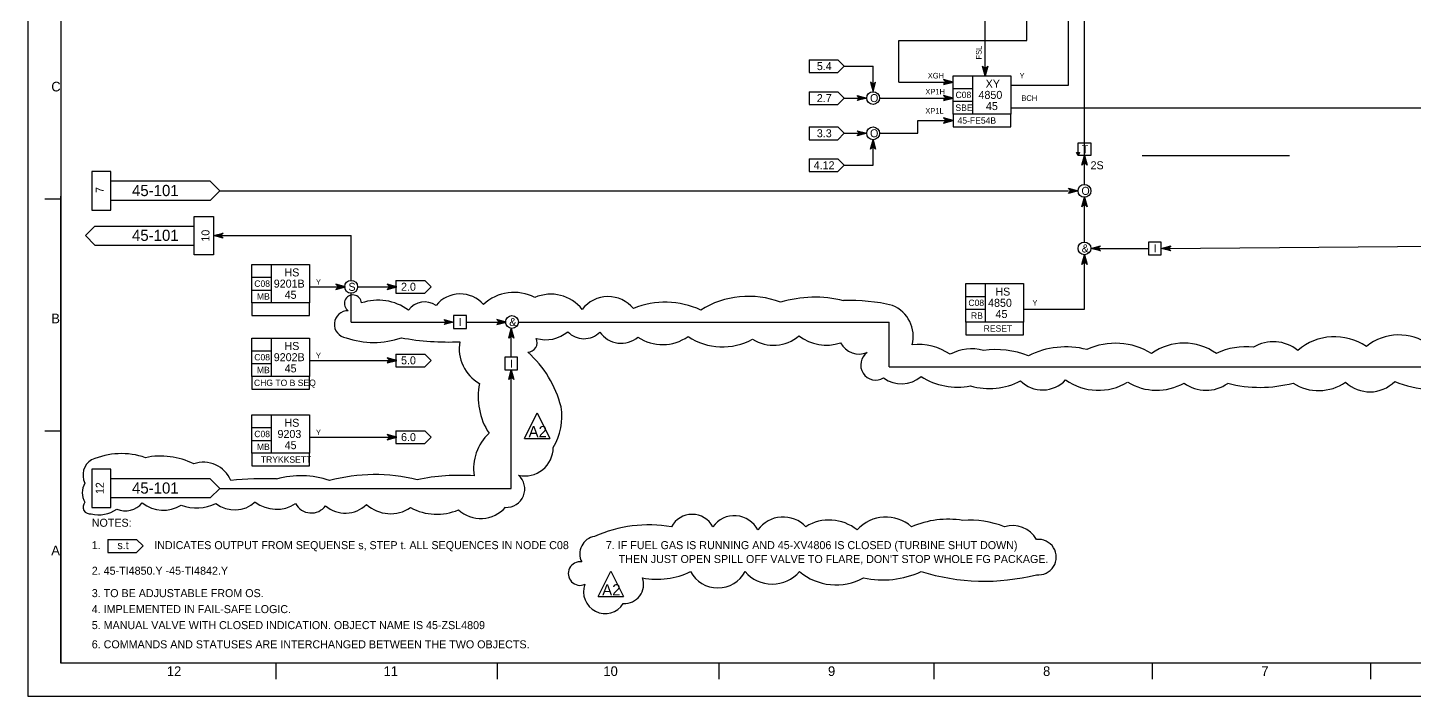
# Model space of a CAD drawing. Extents: x 0 to 841, y 0 to 594.
# Drawn here: x 0 to 433, y 0 to 209 of the extents above; entities that cross this region are included whole.
import ezdxf

# ---------------------------------------------------------------- set-up
doc = ezdxf.new("R2010")
doc.units = 0
for name, color, linetype in [('01-LIN-025-A', 7, 'Continuous'), ('09-LIN-050-B', 7, 'Continuous'), ('12-LIN-100-A', 7, 'Continuous'), ('35-TXT-025', 7, 'Continuous'), ('36-TXT-035', 7, 'Continuous'), ('45-', 7, 'Continuous'), ('46-', 7, 'Continuous'), ('48-BOR-018', 7, 'Continuous'), ('49-LOG-UD', 7, 'Continuous'), ('50-REV-035-TRNG', 7, 'Continuous')]:
    doc.layers.add(name, color=color, linetype=linetype)

msp = doc.modelspace()

# ---------------------------------------------------------------- linework, layer by layer
at = {"layer": '01-LIN-025-A'}
for p, q in [((10.33, 582.23), (10.33, 10.38)), ((10.33, 582.23), (10.33, 10.38)), ((10.33, 10.38), (10.33, 156.36)), ((10.33, 10.38), (10.33, 156.36)), ((10.33, 155.36), (5.32, 155.36)), ((10.33, 155.36), (5.32, 155.36)), ((155.09, 80.61), (159.09, 88.61)), ((159.09, 88.61), (163.09, 80.61)), ((10.33, 82.87), (5.32, 82.87)), ((10.33, 82.87), (5.32, 82.87)), ((155.09, 80.61), (163.09, 80.61)), ((178.09, 31.16), (182.09, 39.16)), ((182.09, 39.16), (186.09, 31.16)), ((178.09, 31.16), (186.09, 31.16)), ((648.95, 10.38), (10.33, 10.38)), ((648.95, 10.38), (10.33, 10.38)), ((77.49, 10.38), (77.49, 5.35)), ((77.49, 10.38), (77.49, 5.35)), ((146.65, 10.38), (146.65, 5.35)), ((146.65, 10.38), (146.65, 5.35)), ((215.82, 10.38), (215.82, 5.35)), ((215.82, 10.38), (215.82, 5.35)), ((282.98, 10.38), (282.98, 5.35)), ((282.98, 10.38), (282.98, 5.35)), ((351.14, 10.38), (351.14, 5.35)), ((351.14, 10.38), (351.14, 5.35)), ((419.3, 10.38), (419.3, 5.35)), ((419.3, 10.38), (419.3, 5.35))]:
    msp.add_line(p, q, dxfattribs=at)
for centre, radius, start, end in [((135.04, 116.16), 9.63, 40.7459, 141.1641), ((151.88, 112.45), 13.82, 62.0504, 133.7186), ((163.36, 113.2), 12.5, 38.3697, 113.5531), ((101.55, 122.79), 2.67, 3.6883, 237.5338), ((109.42, 107.84), 15.99, 53.6279, 109.0168), ((124, 116.88), 6.38, 56.4169, 143.0416), ((181.27, 114.66), 10.27, 39.6027, 142.1605), ((199.12, 97.62), 25.6, 64.4748, 112.829), ((225.09, 96.87), 28.14, 69.2464, 122.0644), ((245.83, 87.05), 37.7, 76.2604, 106.6043), ((256.88, 65.61), 58.11, 76.8755, 92.0675), ((266, 112.45), 10.56, 345.8024, 67.3197), ((100.01, 116.29), 4.25, 88.5817, 262.0047), ((161.8, 122.06), 10.6, 253.5568, 310.1668), ((173.7, 118.73), 6.96, 223.3092, 315.5672), ((185.33, 118.45), 8.09, 214.5952, 310.337), ((232.86, 121.91), 12.19, 237.7964, 310.764), ((249.32, 123.66), 13.89, 232.2565, 288.8156), ((428.23, 96.67), 16.28, 54.1149, 128.7498), ((108.05, 136.49), 25.89, 250.5263, 289.4737), ((130.99, 188.1), 77.35, 259.3437, 272.924), ((147.27, 108.68), 12.53, 170.0209, 240.4776), ((156.03, 110.61), 3.05, 272.1644, 24.775), ((198.24, 123.7), 13.76, 236.0778, 305.3637), ((217.02, 128.78), 19.56, 236.4342, 298.5373), ((259.71, 113.71), 6.71, 208.4228, 291.4963), ((278.21, 92.6), 17.37, 55.402, 96.5207), ((294.74, 95.09), 13.56, 74.1667, 119.4136), ((302.21, 80.76), 27.64, 68.1507, 97.8443), ((324.21, 83.45), 25.78, 75.3134, 117.0291), ((339.72, 89.09), 21.28, 58.0812, 114.9389), ((361.08, 93.15), 17.27, 54.1565, 125.8435), ((380.31, 88.58), 20.69, 83.1545, 116.1687), ((388.99, 98.85), 12, 50.6773, 121.1501), ((408.13, 94.59), 17.79, 56.1424, 130.4373), ((134.24, 82.51), 33.27, 13.8262, 48.8374), ((264.87, 103.58), 4.74, 124.8156, 300.5742), ((272.82, 107.08), 9.39, 233.8132, 310.9996), ((290.34, 117.55), 20.92, 237.1089, 281.2517), ((161.36, 93.58), 20.69, 168.3066, 213.2583), ((300.3, 117.14), 20.94, 253.7096, 297.7849), ((316.95, 105.55), 9.78, 225.1965, 317.2075), ((334.33, 113.27), 17.62, 234.5842, 301.345), ((352.55, 112.89), 17.23, 238.3219, 299.7574), ((368.01, 107.32), 11.66, 233.6997, 305.4758), ((384.77, 136.76), 40.19, 255.6065, 284.9472), ((403.13, 110.21), 14.66, 236.952, 305.1067), ((419.13, 106.06), 10.9, 226.0147, 315.4546), ((440.16, 131.7), 35.83, 248.2866, 284.0157), ((148.82, 87.32), 18.01, 327.9999, 10.0681), ((154.43, 71.1), 15.21, 132.9707, 188.2665), ((22.72, 69.2), 5.48, 120.5055, 207.8196), ((29.21, 52.69), 23.17, 70.9405, 113.6062), ((41.51, 52.34), 22.75, 63.0473, 102.007), ((155.27, 77.7), 8.82, 257.0451, 0.4851), ((54.91, 63.96), 9.19, 22.2479, 109.5936), ((108.4, 14.76), 54.55, 75.9834, 105.0492), ((22.81, 63.64), 5.79, 148.6985, 211.1594), ((73.53, -18.12), 86.15, 87.2108, 96.7398), ((85.18, 41.03), 27.91, 71.0665, 105.5132), ((134.95, 4.1), 64.97, 86.1004, 101.8459), ((149.47, 64.81), 5.75, 266.9176, 48.3292), ((19.48, 59.17), 2.19, 137.682, 279.0956), ((64.63, 67.89), 9.62, 232.562, 312.02), ((77.71, 69.35), 10.88, 232.3702, 303.155), ((22.17, 66.62), 9.89, 256.3236, 304.663), ((30.42, 64.96), 6.99, 247.9549, 319.7892), ((42.36, 68.89), 10.71, 232.0093, 301.5275), ((52.8, 72.54), 13.67, 249.2653, 295.9407), ((88.55, 62.85), 5.54, 207.9871, 323.583), ((99.18, 66.8), 9.52, 229.54, 313.9854), ((113.31, 68.34), 11.26, 228.1195, 303.7078), ((127.75, 74.15), 17.25, 241.66, 293.0656), ((141.45, 65.83), 10.25, 227.3826, 318.7651), ((207.5, 49.5), 7.38, 28.3008, 151.6992), ((220.7, 48.24), 8.22, 27.2431, 144.5857), ((194, 11.5), 42.09, 80.4258, 113.8243), ((235.92, 46.27), 9.77, 43.5131, 144.115), ((250.3, 41.38), 13.73, 50.6963, 122.1511), ((268, 44), 12.04, 48.3665, 138.3665), ((287.5, 26), 29.35, 81.1796, 113.0704), ((294, 24.75), 30.32, 68.725, 93.7826), ((307.5, 44.75), 8.62, 29.5388, 106.8584), ((178, 44.5), 5.59, 100.3048, 206.5651), ((315.67, 43.5), 5.54, 263.0888, 96.9112), ((172.5, 38.36), 3.68, 82.1847, 294.0755), ((196.5, 60.5), 23.93, 259.1597, 296.0296), ((215.5, 43.5), 9.62, 207.8973, 332.1027), ((232.5, 46.17), 11.12, 220.1355, 319.8645), ((252.46, 52.62), 17.8, 229.9091, 298.6698), ((267, 65), 28.64, 257.9052, 294.7751), ((298.77, 102.1), 66.12, 252.6063, 284.2114), ((180.31, 32.62), 6.74, 159.291, 327.5789), ((186.33, 35), 6.01, 266.8202, 19.44)]:
    msp.add_arc(centre, radius, start, end, dxfattribs=at)
at = {"layer": '09-LIN-050-B'}
msp.add_lwpolyline([(0, 0), (841, 0), (841, 594), (0, 594)], close=True, dxfattribs=at)
msp.add_lwpolyline([(0, 0), (841, 0), (841, 594), (0, 594)], close=True, dxfattribs=at)
at = {"layer": '12-LIN-100-A'}
for p, q in [((244, 199), (244, 195)), ((244, 199), (253, 199)), ((244, 195), (253, 195)), ((255, 197), (253, 199)), ((253, 195), (255, 197)), ((244, 189), (244, 185)), ((244, 189), (253, 189)), ((255, 187), (253, 189)), ((253, 185), (255, 187)), ((244, 185), (253, 185)), ((244, 178), (244, 174)), ((244, 178), (253, 178)), ((255, 176), (253, 178)), ((244, 174), (253, 174)), ((253, 174), (255, 176)), ((244, 168), (244, 164)), ((244, 168), (253, 168)), ((255, 166), (253, 168)), ((253, 164), (255, 166)), ((244, 164), (253, 164)), ((115, 130), (115, 126)), ((115, 130), (124, 130)), ((126, 128), (124, 130)), ((115, 126), (124, 126)), ((124, 126), (126, 128)), ((115, 107), (115, 103)), ((115, 107), (124, 107)), ((126, 105), (124, 107)), ((124, 103), (126, 105)), ((115, 103), (124, 103)), ((115, 83), (115, 79)), ((115, 83), (124, 83)), ((126, 81), (124, 83)), ((115, 79), (124, 79)), ((124, 79), (126, 81)), ((25, 49), (25, 45)), ((25, 49), (34, 49)), ((36, 47), (34, 49)), ((25, 45), (34, 45)), ((34, 45), (36, 47))]:
    msp.add_line(p, q, dxfattribs=at)
at = {"layer": '46-'}
for p, q in [((299, 194), (298.2, 197)), ((298.2, 197), (299, 196.2)), ((299, 194.4), (298.4, 196.6)), ((298.4, 196.6), (299, 196)), ((299, 194.8), (298.6, 196.2)), ((298.6, 196.2), (299, 195.8)), ((299, 195.2), (298.8, 195.8)), ((298.8, 195.8), (299, 195.6)), ((299, 196.2), (299.8, 197)), ((299.8, 197), (299, 194)), ((299, 196), (299.6, 196.6)), ((299.6, 196.6), (299, 194.4)), ((299, 195.8), (299.4, 196.2)), ((299.4, 196.2), (299, 194.8)), ((299, 195.6), (299.2, 195.8)), ((299.2, 195.8), (299, 195.2)), ((264, 191.2), (263.2, 192)), ((263.2, 192), (264, 189)), ((264, 191), (263.4, 191.6)), ((263.4, 191.6), (264, 189.4)), ((264, 190.8), (263.6, 191.2)), ((263.6, 191.2), (264, 189.8)), ((264, 190.6), (263.8, 190.8)), ((263.8, 190.8), (264, 190.2)), ((264, 189), (264.8, 192)), ((264.8, 192), (264, 191.2)), ((264, 189.4), (264.6, 191.6)), ((264.6, 191.6), (264, 191)), ((264, 189.8), (264.4, 191.2)), ((264.4, 191.2), (264, 190.8)), ((264, 190.2), (264.2, 190.8)), ((264.2, 190.8), (264, 190.6)), ((289, 192), (286, 192.8)), ((286, 192.8), (286.8, 192)), ((286.8, 192), (286, 191.2)), ((286, 191.2), (289, 192)), ((288.6, 192), (286.4, 192.6)), ((286.4, 192.6), (287, 192)), ((287, 192), (286.4, 191.4)), ((286.4, 191.4), (288.6, 192)), ((288.2, 192), (286.8, 192.4)), ((286.8, 192.4), (287.2, 192)), ((287.2, 192), (286.8, 191.6)), ((286.8, 191.6), (288.2, 192)), ((287.8, 192), (287.2, 192.2)), ((287.2, 192.2), (287.4, 192)), ((287.4, 192), (287.2, 191.8)), ((287.2, 191.8), (287.8, 192)), ((259.8, 187), (259, 187.8)), ((259, 187.8), (262, 187)), ((262, 187), (259, 186.2)), ((259, 186.2), (259.8, 187)), ((260, 187), (259.4, 187.6)), ((259.4, 187.6), (261.6, 187)), ((261.6, 187), (259.4, 186.4)), ((259.4, 186.4), (260, 187)), ((260.2, 187), (259.8, 187.4)), ((259.8, 187.4), (261.2, 187)), ((261.2, 187), (259.8, 186.6)), ((259.8, 186.6), (260.2, 187)), ((260.4, 187), (260.2, 187.2)), ((260.2, 187.2), (260.8, 187)), ((260.8, 187), (260.2, 186.8)), ((260.2, 186.8), (260.4, 187)), ((289, 187), (286, 187.8)), ((286, 187.8), (286.8, 187)), ((286.8, 187), (286, 186.2)), ((286, 186.2), (289, 187)), ((288.6, 187), (286.4, 187.6)), ((286.4, 187.6), (287, 187)), ((287, 187), (286.4, 186.4)), ((286.4, 186.4), (288.6, 187)), ((288.2, 187), (286.8, 187.4)), ((286.8, 187.4), (287.2, 187)), ((287.2, 187), (286.8, 186.6)), ((286.8, 186.6), (288.2, 187)), ((287.8, 187), (287.2, 187.2)), ((287.2, 187.2), (287.4, 187)), ((287.4, 187), (287.2, 186.8)), ((287.2, 186.8), (287.8, 187)), ((289, 180), (286, 180.8)), ((286, 180.8), (286.8, 180)), ((286.8, 180), (286, 179.2)), ((286, 179.2), (289, 180)), ((288.6, 180), (286.4, 180.6)), ((286.4, 180.6), (287, 180)), ((287, 180), (286.4, 179.4)), ((286.4, 179.4), (288.6, 180)), ((288.2, 180), (286.8, 180.4)), ((286.8, 180.4), (287.2, 180)), ((287.2, 180), (286.8, 179.6)), ((286.8, 179.6), (288.2, 180)), ((287.8, 180), (287.2, 180.2)), ((287.2, 180.2), (287.4, 180)), ((287.4, 180), (287.2, 179.8)), ((287.2, 179.8), (287.8, 180)), ((259.8, 176), (259, 176.8)), ((259, 176.8), (262, 176)), ((262, 176), (259, 175.2)), ((259, 175.2), (259.8, 176)), ((260, 176), (259.4, 176.6)), ((259.4, 176.6), (261.6, 176)), ((261.6, 176), (259.4, 175.4)), ((259.4, 175.4), (260, 176)), ((260.2, 176), (259.8, 176.4)), ((259.8, 176.4), (261.2, 176)), ((261.2, 176), (259.8, 175.6)), ((259.8, 175.6), (260.2, 176)), ((260.4, 176), (260.2, 176.2)), ((260.2, 176.2), (260.8, 176)), ((260.8, 176), (260.2, 175.8)), ((260.2, 175.8), (260.4, 176)), ((263.2, 171), (264, 174)), ((263.4, 171.4), (264, 173.6)), ((264, 174), (264.8, 171)), ((264, 173.6), (264.6, 171.4)), ((264, 171.8), (263.2, 171)), ((264, 172), (263.4, 171.4)), ((263.6, 171.8), (264, 173.2)), ((264, 172.2), (263.6, 171.8)), ((263.8, 172.2), (264, 172.8)), ((264, 172.4), (263.8, 172.2)), ((264, 173.2), (264.4, 171.8)), ((264, 172.8), (264.2, 172.2)), ((264.2, 172.2), (264, 172.4)), ((264.4, 171.8), (264, 172.2)), ((264.6, 171.4), (264, 172)), ((264.8, 171), (264, 171.8)), ((329.2, 166), (330, 169)), ((330, 169), (330.8, 166)), ((348, 169), (394, 169)), ((330, 166.8), (329.2, 166)), ((329.4, 166.4), (330, 168.6)), ((330, 167), (329.4, 166.4)), ((329.6, 166.8), (330, 168.2)), ((330, 167.2), (329.6, 166.8)), ((329.8, 167.2), (330, 167.8)), ((330, 167.4), (329.8, 167.2)), ((330, 168.6), (330.6, 166.4)), ((330, 168.2), (330.4, 166.8)), ((330, 167.8), (330.2, 167.2)), ((330.2, 167.2), (330, 167.4)), ((330.4, 166.8), (330, 167.2)), ((330.6, 166.4), (330, 167)), ((330.8, 166), (330, 166.8)), ((325.8, 158), (325, 158.8)), ((325, 158.8), (328, 158)), ((328, 158), (325, 157.2)), ((325, 157.2), (325.8, 158)), ((326, 158), (325.4, 158.6)), ((325.4, 158.6), (327.6, 158)), ((327.6, 158), (325.4, 157.4)), ((325.4, 157.4), (326, 158)), ((326.2, 158), (325.8, 158.4)), ((325.8, 158.4), (327.2, 158)), ((327.2, 158), (325.8, 157.6)), ((325.8, 157.6), (326.2, 158)), ((326.4, 158), (326.2, 158.2)), ((326.2, 158.2), (326.8, 158)), ((326.8, 158), (326.2, 157.8)), ((326.2, 157.8), (326.4, 158)), ((329.2, 153), (330, 156)), ((330, 156), (330.8, 153)), ((330, 153.8), (329.2, 153)), ((329.4, 153.4), (330, 155.6)), ((330, 154), (329.4, 153.4)), ((329.6, 153.8), (330, 155.2)), ((330, 154.2), (329.6, 153.8)), ((329.8, 154.2), (330, 154.8)), ((330, 154.4), (329.8, 154.2)), ((330, 155.6), (330.6, 153.4)), ((330, 155.2), (330.4, 153.8)), ((330, 154.8), (330.2, 154.2)), ((330.2, 154.2), (330, 154.4)), ((330.4, 153.8), (330, 154.2)), ((330.6, 153.4), (330, 154)), ((330.8, 153), (330, 153.8)), ((58, 144), (61, 144.8)), ((61, 143.2), (58, 144)), ((58.4, 144), (60.6, 144.6)), ((60.6, 143.4), (58.4, 144)), ((58.8, 144), (60.2, 144.4)), ((60.2, 143.6), (58.8, 144)), ((59.2, 144), (59.8, 144.2)), ((59.8, 143.8), (59.2, 144)), ((59.8, 144.2), (59.6, 144)), ((59.6, 144), (59.8, 143.8)), ((60.2, 144.4), (59.8, 144)), ((59.8, 144), (60.2, 143.6)), ((60.6, 144.6), (60, 144)), ((60, 144), (60.6, 143.4)), ((61, 144.8), (60.2, 144)), ((60.2, 144), (61, 143.2)), ((332, 140), (335, 140.8)), ((335, 139.2), (332, 140)), ((332.4, 140), (334.6, 140.6)), ((334.6, 139.4), (332.4, 140)), ((332.8, 140), (334.2, 140.4)), ((334.2, 139.6), (332.8, 140)), ((333.2, 140), (333.8, 140.2)), ((333.8, 139.8), (333.2, 140)), ((333.8, 140.2), (333.6, 140)), ((333.6, 140), (333.8, 139.8)), ((334.2, 140.4), (333.8, 140)), ((333.8, 140), (334.2, 139.6)), ((334.6, 140.6), (334, 140)), ((334, 140), (334.6, 139.4)), ((335, 140.8), (334.2, 140)), ((334.2, 140), (335, 139.2)), ((354, 140), (357, 140.8)), ((357, 139.2), (354, 140)), ((354.4, 140), (356.6, 140.6)), ((356.6, 139.4), (354.4, 140)), ((354.8, 140), (356.2, 140.4)), ((356.2, 139.6), (354.8, 140)), ((355.2, 140), (355.8, 140.2)), ((355.8, 139.8), (355.2, 140)), ((355.8, 140.2), (355.6, 140)), ((355.6, 140), (355.8, 139.8)), ((356.2, 140.4), (355.8, 140)), ((355.8, 140), (356.2, 139.6)), ((356.6, 140.6), (356, 140)), ((356, 140), (356.6, 139.4)), ((357, 140.8), (356.2, 140)), ((356.2, 140), (357, 139.2)), ((329.2, 135), (330, 138)), ((330, 135.8), (329.2, 135)), ((329.4, 135.4), (330, 137.6)), ((330, 136), (329.4, 135.4)), ((329.6, 135.8), (330, 137.2)), ((330, 136.2), (329.6, 135.8)), ((329.8, 136.2), (330, 136.8)), ((330, 136.4), (329.8, 136.2)), ((330, 138), (330.8, 135)), ((330, 137.6), (330.6, 135.4)), ((330, 137.2), (330.4, 135.8)), ((330, 136.8), (330.2, 136.2)), ((330.2, 136.2), (330, 136.4)), ((330.4, 135.8), (330, 136.2)), ((330.6, 135.4), (330, 136)), ((330.8, 135), (330, 135.8)), ((99.23, 128), (96.23, 128.8)), ((96.23, 128.8), (97.03, 128)), ((97.03, 128), (96.23, 127.2)), ((96.23, 127.2), (99.23, 128)), ((98.83, 128), (96.63, 128.6)), ((96.63, 128.6), (97.23, 128)), ((97.23, 128), (96.63, 127.4)), ((96.63, 127.4), (98.83, 128)), ((98.43, 128), (97.03, 128.4)), ((97.03, 128.4), (97.43, 128)), ((97.43, 128), (97.03, 127.6)), ((97.03, 127.6), (98.43, 128)), ((98.03, 128), (97.43, 128.2)), ((97.43, 128.2), (97.63, 128)), ((97.63, 128), (97.43, 127.8)), ((97.43, 127.8), (98.03, 128)), ((115.23, 128), (112.23, 128.8)), ((112.23, 128.8), (113.03, 128)), ((113.03, 128), (112.23, 127.2)), ((112.23, 127.2), (115.23, 128)), ((114.83, 128), (112.63, 128.6)), ((112.63, 128.6), (113.23, 128)), ((113.23, 128), (112.63, 127.4)), ((112.63, 127.4), (114.83, 128)), ((114.43, 128), (113.03, 128.4)), ((113.03, 128.4), (113.43, 128)), ((113.43, 128), (113.03, 127.6)), ((113.03, 127.6), (114.43, 128)), ((114.03, 128), (113.43, 128.2)), ((113.43, 128.2), (113.63, 128)), ((113.63, 128), (113.43, 127.8)), ((113.43, 127.8), (114.03, 128)), ((130.8, 117), (130, 117.8)), ((130, 117.8), (133, 117)), ((133, 117), (130, 116.2)), ((130, 116.2), (130.8, 117)), ((131, 117), (130.4, 117.6)), ((130.4, 117.6), (132.6, 117)), ((132.6, 117), (130.4, 116.4)), ((130.4, 116.4), (131, 117)), ((131.2, 117), (130.8, 117.4)), ((130.8, 117.4), (132.2, 117)), ((132.2, 117), (130.8, 116.6)), ((130.8, 116.6), (131.2, 117)), ((131.4, 117), (131.2, 117.2)), ((131.2, 117.2), (131.8, 117)), ((131.8, 117), (131.2, 116.8)), ((131.2, 116.8), (131.4, 117)), ((149.46, 117), (146.46, 117.8)), ((146.46, 117.8), (147.26, 117)), ((147.26, 117), (146.46, 116.2)), ((146.46, 116.2), (149.46, 117)), ((149.06, 117), (146.86, 117.6)), ((146.86, 117.6), (147.46, 117)), ((147.46, 117), (146.86, 116.4)), ((146.86, 116.4), (149.06, 117)), ((148.66, 117), (147.26, 117.4)), ((147.26, 117.4), (147.66, 117)), ((147.66, 117), (147.26, 116.6)), ((147.26, 116.6), (148.66, 117)), ((148.26, 117), (147.66, 117.2)), ((147.66, 117.2), (147.86, 117)), ((147.86, 117), (147.66, 116.8)), ((147.66, 116.8), (148.26, 117)), ((150.2, 112), (151, 115)), ((151, 112.8), (150.2, 112)), ((150.4, 112.4), (151, 114.6)), ((151, 113), (150.4, 112.4)), ((150.6, 112.8), (151, 114.2)), ((151, 113.2), (150.6, 112.8)), ((150.8, 113.2), (151, 113.8)), ((151, 113.4), (150.8, 113.2)), ((151, 115), (151.8, 112)), ((151, 114.6), (151.6, 112.4)), ((151, 114.2), (151.4, 112.8)), ((151, 113.8), (151.2, 113.2)), ((151.2, 113.2), (151, 113.4)), ((151.4, 112.8), (151, 113.2)), ((151.6, 112.4), (151, 113)), ((151.8, 112), (151, 112.8)), ((115.23, 105), (112.23, 105.8)), ((112.23, 105.8), (113.03, 105)), ((113.03, 105), (112.23, 104.2)), ((112.23, 104.2), (115.23, 105)), ((114.83, 105), (112.63, 105.6)), ((112.63, 105.6), (113.23, 105)), ((113.23, 105), (112.63, 104.4)), ((112.63, 104.4), (114.83, 105)), ((114.43, 105), (113.03, 105.4)), ((113.03, 105.4), (113.43, 105)), ((113.43, 105), (113.03, 104.6)), ((113.03, 104.6), (114.43, 105)), ((114.03, 105), (113.43, 105.2)), ((113.43, 105.2), (113.63, 105)), ((113.63, 105), (113.43, 104.8)), ((113.43, 104.8), (114.03, 105)), ((150.2, 99), (151, 102)), ((151, 99.8), (150.2, 99)), ((150.4, 99.4), (151, 101.6)), ((151, 100), (150.4, 99.4)), ((150.6, 99.8), (151, 101.2)), ((151, 100.2), (150.6, 99.8)), ((150.8, 100.2), (151, 100.8)), ((151, 100.4), (150.8, 100.2)), ((151, 102), (151.8, 99)), ((151, 101.6), (151.6, 99.4)), ((151, 101.2), (151.4, 99.8)), ((151, 100.8), (151.2, 100.2)), ((151.2, 100.2), (151, 100.4)), ((151.4, 99.8), (151, 100.2)), ((151.6, 99.4), (151, 100)), ((151.8, 99), (151, 99.8)), ((115.23, 81), (112.23, 81.8)), ((112.23, 81.8), (113.03, 81)), ((113.03, 81), (112.23, 80.2)), ((112.23, 80.2), (115.23, 81)), ((114.83, 81), (112.63, 81.6)), ((112.63, 81.6), (113.23, 81)), ((113.23, 81), (112.63, 80.4)), ((112.63, 80.4), (114.83, 81)), ((114.43, 81), (113.03, 81.4)), ((113.03, 81.4), (113.43, 81)), ((113.43, 81), (113.03, 80.6)), ((113.03, 80.6), (114.43, 81)), ((114.03, 81), (113.43, 81.2)), ((113.43, 81.2), (113.63, 81)), ((113.63, 81), (113.43, 80.8)), ((113.43, 80.8), (114.03, 81))]:
    msp.add_line(p, q, dxfattribs=at)
for points in [[(325, 191), (325, 362)], [(330, 164), (330, 362)], [(312, 205), (312, 355)], [(299, 194), (299, 301)], [(272, 205), (312, 205)], [(272, 192), (272, 205)], [(255, 197), (264, 197)], [(264, 189), (264, 197)], [(272, 192), (289, 192)], [(307, 191), (325, 191)], [(255, 187), (262, 187)], [(266, 187), (289, 187)], [(307, 184), (707, 184)], [(278, 180), (289, 180)], [(278, 176), (278, 180)], [(255, 176), (262, 176)], [(264, 166), (264, 174)], [(266, 176), (278, 176)], [(330, 160), (330, 169)], [(255, 166), (264, 166)], [(60, 158), (325, 158)], [(330, 142), (330, 156)], [(58, 144), (101, 144)], [(101, 130), (101, 144)], [(333, 140), (350, 140)], [(354, 140), (477, 141)], [(330, 121), (330, 137)], [(88, 128), (99, 128)], [(101, 117), (101, 126)], [(103, 128), (115.23, 128)], [(101, 117), (132.23, 117)], [(137, 117), (149.23, 117)], [(153.23, 117), (269, 117)], [(269, 103), (269, 117)], [(311, 121), (330, 121)], [(151, 106), (151, 115)], [(88, 105), (115.23, 105)], [(151, 65), (151, 102)], [(269, 103), (500, 103)], [(88, 81), (115.23, 81)], [(60, 65), (151, 65)]]:
    msp.add_lwpolyline(points, dxfattribs=at)
at = {"layer": '48-BOR-018'}
for p, q in [((289, 194), (307, 194)), ((289, 182), (289, 194)), ((295, 194), (295, 182)), ((307, 194), (307, 182)), ((289, 190), (295, 190)), ((289, 186), (295, 186)), ((307, 182), (289, 182)), ((289, 182), (289, 178)), ((307, 178), (307, 182)), ((289, 178), (307, 178)), ((328, 169), (327.5, 170)), ((327.5, 170), (328.5, 170)), ((327.64, 169.9), (328.03, 169.27)), ((328.35, 169.9), (327.8, 169.9)), ((327.8, 169.9), (328.03, 169.5)), ((328.19, 169.82), (327.95, 169.82)), ((328.5, 170), (328, 169)), ((328.03, 169.27), (328.35, 169.9)), ((328.03, 169.5), (328.19, 169.82)), ((70, 135), (88, 135)), ((70, 123), (70, 135)), ((76, 135), (76, 123)), ((88, 135), (88, 123)), ((70, 131), (76, 131)), ((70, 127), (76, 127)), ((293, 129), (311, 129)), ((293, 117), (293, 129)), ((299, 129), (299, 117)), ((311, 129), (311, 117)), ((88, 123), (70, 123)), ((70, 123), (70, 119)), ((88, 119), (88, 123)), ((293, 125), (299, 125)), ((70, 119), (88, 119)), ((293, 121), (299, 121)), ((311, 117), (293, 117)), ((293, 117), (293, 113)), ((311, 113), (311, 117)), ((293, 113), (311, 113)), ((70, 112), (88, 112)), ((70, 100), (70, 112)), ((76, 112), (76, 100)), ((88, 112), (88, 100)), ((70, 108), (76, 108)), ((70, 104), (76, 104)), ((88, 100), (70, 100)), ((70, 100), (70, 96)), ((88, 96), (88, 100)), ((70, 96), (88, 96)), ((70, 88), (88, 88)), ((70, 76), (70, 88)), ((76, 88), (76, 76)), ((88, 88), (88, 76)), ((70, 84), (76, 84)), ((70, 80), (76, 80)), ((88, 76), (70, 76)), ((70, 76), (70, 72)), ((88, 72), (88, 76)), ((70, 72), (88, 72))]:
    msp.add_line(p, q, dxfattribs=at)
for points in [[(328, 173), (332, 173), (332, 169), (328, 169)], [(350, 138), (354, 138), (354, 142), (350, 142)], [(133, 115), (137, 115), (137, 119), (133, 119)], [(149, 102), (153, 102), (153, 106), (149, 106)]]:
    msp.add_lwpolyline(points, close=True, dxfattribs=at)
for centre in [(264, 187), (264, 176), (330, 158), (330, 140), (101, 128), (151.23, 117)]:
    msp.add_circle(centre, 2, dxfattribs=at)
at = {"layer": '49-LOG-UD'}
for p, q in [((20, 164), (20, 152)), ((26, 164), (20, 164)), ((26, 152), (26, 164)), ((57, 161), (26, 161)), ((57, 161), (60, 158)), ((60, 158), (57, 155)), ((20, 152), (26, 152)), ((57, 155), (26, 155)), ((52, 138), (52, 150)), ((52, 150), (58, 150)), ((58, 150), (58, 138)), ((21, 147), (18, 144)), ((18, 144), (21, 141)), ((21, 147), (52, 147)), ((21, 141), (52, 141)), ((58, 138), (52, 138)), ((20, 71), (20, 59)), ((26, 71), (20, 71)), ((26, 59), (26, 71)), ((57, 68), (26, 68)), ((57, 68), (60, 65)), ((60, 65), (57, 62)), ((57, 62), (26, 62)), ((20, 59), (26, 59))]:
    msp.add_line(p, q, dxfattribs=at)

# ---------------------------------------------------------------- texts
at = {"layer": '01-LIN-025-A'}
for s, p in [('C', (7.36, 189.08)), ('C', (7.36, 189.08)), ('B', (7.36, 116.6)), ('B', (7.36, 116.6)), ('A', (7.36, 44.11)), ('A', (7.36, 44.11)), ('12', (43.46, 6.35)), ('12', (43.46, 6.35)), ('11', (111.13, 6.35)), ('11', (111.13, 6.35)), ('10', (179.78, 6.35)), ('10', (179.78, 6.35)), ('9', (249.92, 6.35)), ('9', (249.92, 6.35)), ('8', (317.08, 6.35)), ('8', (317.08, 6.35)), ('7', (385.24, 6.35)), ('7', (385.24, 6.35))]:
    msp.add_text(s, height=3.02, dxfattribs=at).set_placement(p)
at = {"layer": '12-LIN-100-A'}
for s, p in [('5.4', (246.43, 195.75)), ('2.7', (246.43, 185.75)), ('3.3', (246.43, 174.75)), ('4.12', (245.44, 164.75)), ('2.0', (116.58, 126.77)), ('5.0', (116.58, 103.77)), ('6.0', (116.58, 79.77))]:
    msp.add_text(s, height=2.5, dxfattribs=at).set_placement(p)
at = {"layer": '35-TXT-025'}
for s, p in [('NOTES:', (20, 53)), ('1.                  INDICATES OUTPUT FROM SEQUENSE s, STEP t. ALL SEQUENCES IN NODE C08', (20, 46)), ('s.t', (28, 46)), ('7. IF FUEL GAS IS RUNNING AND 45-XV4806 IS CLOSED (TURBINE SHUT DOWN)  ', (180.55, 46)), ("THEN JUST OPEN SPILL OFF VALVE TO FLARE, DON'T STOP WHOLE FG PACKAGE.", (184.55, 41.66)), ('2. 45-TI4850.Y -45-TI4842.Y', (20, 38)), ('3. TO BE ADJUSTABLE FROM OS.', (20, 31)), ('4. IMPLEMENTED IN FAIL-SAFE LOGIC.', (20, 26)), ('5. MANUAL VALVE WITH CLOSED INDICATION. OBJECT NAME IS 45-ZSL4809', (20, 21)), ('6. COMMANDS AND STATUSES ARE INTERCHANGED BETWEEN THE TWO OBJECTS.', (20, 15))]:
    msp.add_text(s, height=2.5, dxfattribs=at).set_placement(p)
at = {"layer": '36-TXT-035'}
for p in [(156.41, 80.98), (179.4, 31.53)]:
    msp.add_text('A2', height=3.5, dxfattribs=at).set_placement(p)
at = {"layer": '45-'}
for p in [(90, 128.63), (90, 105.63), (90, 81.63)]:
    msp.add_text('Y', height=1.75, dxfattribs=at).set_placement(p)
at = {"layer": '49-LOG-UD'}
for p in [(32.56, 156.36), (32.56, 142.36), (32.56, 63.36)]:
    msp.add_text('45-101', height=3.5, dxfattribs=at).set_placement(p)
at = {"layer": '50-REV-035-TRNG'}
for s, height, p in [('FSL', 1.75, (297.87, 199.07)), ('7', 2.5, (23.75, 157.34)), ('10', 2.5, (56.75, 142.13)), ('12', 2.5, (23.75, 63.22))]:
    msp.add_text(s, height=height, rotation=90, dxfattribs=at).set_placement(p)
for s, height, p in [('XGH', 1.75, (281.07, 193.13)), ('Y', 1.75, (309.74, 193.13)), ('XY', 2.5, (299.15, 190.25)), ('O', 2.5, (263.05, 185.75)), ('XP1H', 1.75, (280.32, 188.13)), ('C08', 2, (289.75, 187)), ('4850', 2.5, (296.91, 186.75)), ('BCH', 1.75, (310.3, 186.13)), ('XP1L', 1.75, (280.32, 182.13)), ('SBE', 2, (289.71, 183)), ('45', 2.5, (299.23, 183.25)), ('45-FE54B', 2, (290.37, 179)), ('O', 2.5, (263.05, 174.75)), ('T', 2.5, (329.16, 169.75)), ('2S', 2.5, (331.91, 164.75)), ('O', 2.5, (329.05, 156.75)), ('&', 2.5, (329.15, 138.75)), ('I', 2.5, (351.59, 138.75)), ('C08', 2, (70.75, 128)), ('9201B', 2.5, (76.83, 127.75)), ('HS', 2.5, (80.18, 131.25)), ('MB', 2, (71.57, 124)), ('45', 2.5, (80.23, 124.25)), ('S', 2.5, (100.16, 126.75)), ('HS', 2.5, (302.18, 125.25)), ('C08', 2, (293.75, 122)), ('4850', 2.5, (299.91, 121.75)), ('Y', 1.75, (313.74, 122.13)), ('I', 2.5, (134.59, 115.75)), ('&', 2.5, (150.38, 115.75)), ('RB', 2, (294.57, 118)), ('45', 2.5, (302.23, 118.25)), ('RESET', 2, (298.52, 114)), ('HS', 2.5, (80.18, 108.25)), ('C08', 2, (70.75, 105)), ('9202B', 2.5, (76.83, 104.75)), ('I', 2.5, (150.59, 102.75)), ('MB', 2, (71.57, 101)), ('45', 2.5, (80.23, 101.25)), ('CHG TO B SEQ', 2, (70.65, 97)), ('HS', 2.5, (80.18, 84.25)), ('C08', 2, (70.75, 81)), ('9203', 2.5, (78, 80.75)), ('MB', 2, (71.57, 77)), ('45', 2.5, (80.23, 77.25)), ('TRYKKSETT', 2, (72.8, 73))]:
    msp.add_text(s, height=height, dxfattribs=at).set_placement(p)

doc.saveas('drawing.dxf')
